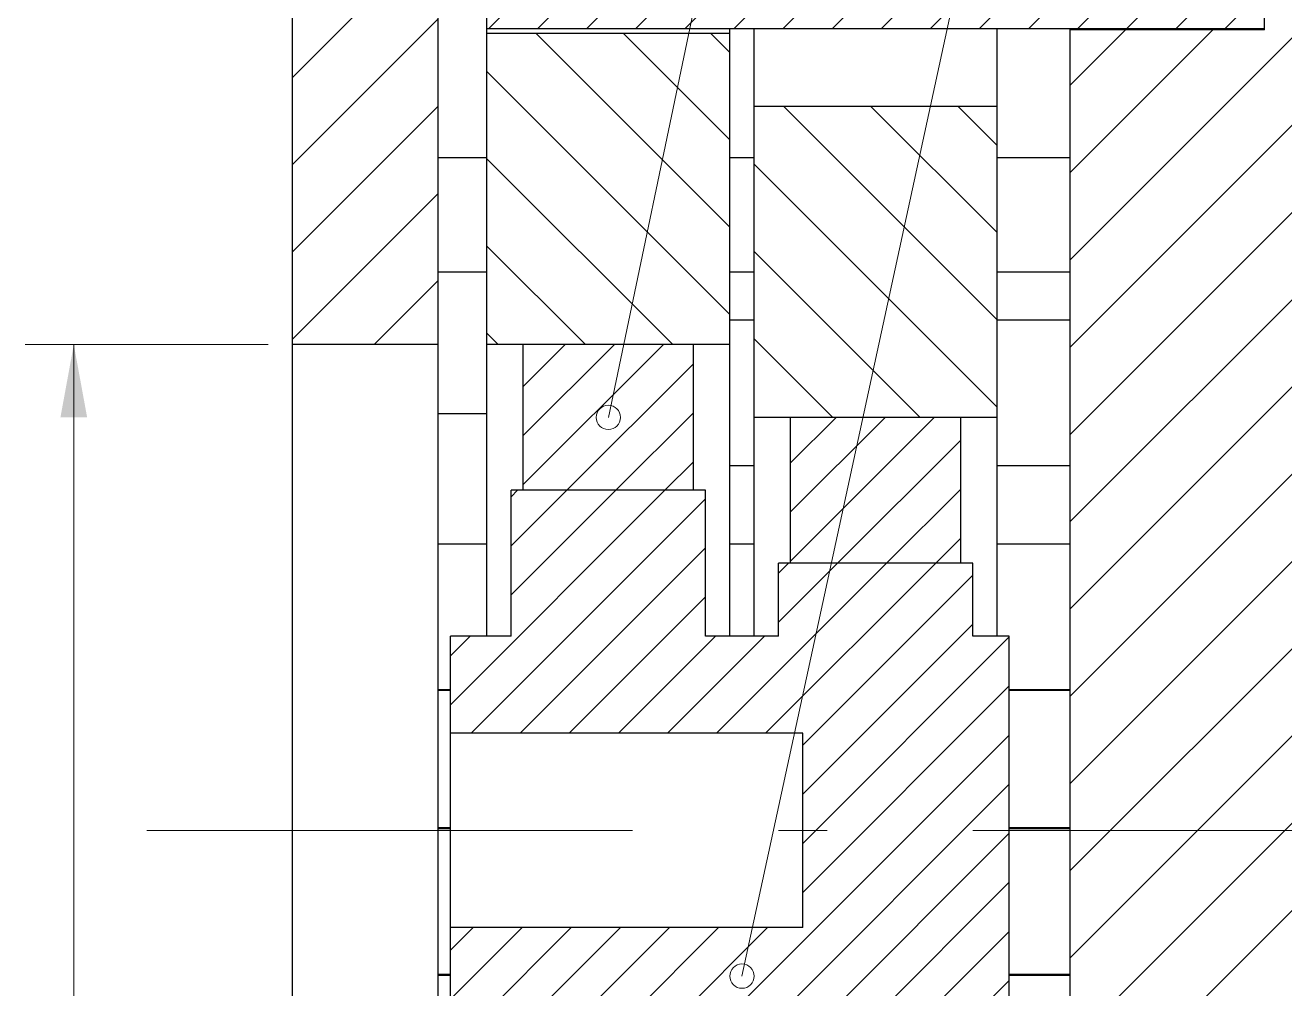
# Model space of a CAD drawing. Header units: millimetres. Extents: x 15 to 418, y 5 to 292.
# Drawn here: x 204 to 255.8, y 177.5 to 217.1 of the extents above; entities that cross this region are included whole.
import ezdxf

# ---------------------------------------------------------------- set-up
doc = ezdxf.new("R2010")
doc.units = ezdxf.units.MM
doc.linetypes.add('CENTER', pattern=[34, 20, -6, 2, -6])
for name, color, linetype, lineweight in [('CENTER', 7, 'CENTER', 18), ('DIM', 7, 'Continuous', 18), ('HATCH', 8, 'Continuous', 9), ('VISIBLE', 7, 'Continuous', 30)]:
    doc.layers.add(name, color=color, linetype=linetype, lineweight=lineweight)

msp = doc.modelspace()

# ---------------------------------------------------------------- hatches: boundary and pattern name
at = {"layer": 'HATCH'}
h = msp.add_hatch(dxfattribs=at)
h.set_pattern_fill('ANSI31', scale=0.8)
h.paths.add_polyline_path([(215, 257), (221, 257), (221, 204), (215, 204), (215, 204.821), (215, 204.855), (215, 204.899), (215, 204.968), (215, 205.115), (215, 205.131), (215, 205.28), (215, 205.321), (215, 205.483), (215, 205.551), (215, 205.72), (215, 205.854), (215, 205.988), (215, 206.029), (215, 206.242), (215, 206.28), (215, 206.59), (215, 206.72), (215, 206.91), (215, 207.232), (215, 207.283), (215, 207.857), (215, 207.908), (215, 208.23), (215, 208.42), (215, 208.55), (215, 208.86), (215, 208.898), (215, 209.152), (215, 209.19), (215, 209.286), (215, 209.42), (215, 209.589), (215, 209.657), (215, 209.819), (215, 209.86), (215, 210.009), (215, 210.025), (215, 210.172), (215, 210.241), (215, 210.285), (215, 210.319), (215, 212.295), (215, 215.335), (215, 218.3), (215, 221.182), (215, 223.974), (215, 226.668), (215, 229.259), (215, 229.481), (215, 229.509), (215, 229.545), (215, 229.601), (215, 229.722), (215, 229.734), (215, 229.89), (215, 230.022), (215, 230.078), (215, 230.326), (215, 230.435), (215, 230.643), (215, 230.928), (215, 231.035), (215, 231.454), (215, 231.495), (215, 231.74), (215, 231.965), (215, 232.006), (215, 232.425), (215, 232.532), (215, 232.817), (215, 233.025), (215, 233.134), (215, 233.382), (215, 233.438), (215, 233.57), (215, 233.726), (215, 233.738), (215, 233.859), (215, 233.915), (215, 233.951), (215, 233.979), (215, 234.107), (215, 236.357), (215, 238.486), (215, 240.492), (215, 242.374), (215, 244.131), (215, 245.764), (215, 247.273), (215, 248.659), (215, 249.926), (215, 251.074), (215, 252.107), (215, 253.029), (215, 253.843), (215, 254.553), (215, 255.163), (215, 255.677), (215, 256.099), (215, 256.435), (215, 256.689), (215, 256.865), (215, 256.967), (215, 257)])
h = msp.add_hatch(dxfattribs=at)
h.set_pattern_fill('ANSI31', scale=0.8)
h.paths.add_polyline_path([(261.5, 236.25), (269, 236.25), (269, 131.75), (261.5, 131.75), (261.5, 131.989), (261.5, 133.213), (261.5, 134.514), (261.5, 135.892), (261.5, 137.351), (261.5, 138.892), (261.5, 139), (247, 139), (247, 139.032), (247, 139.129), (247, 139.292), (247, 139.521), (247, 139.817), (247, 140.178), (247, 140.606), (247, 141.098), (247, 141.654), (247, 142.273), (247, 142.953), (247, 143.692), (247, 144.489), (247, 144.95), (255, 144.95), (255, 144.985), (255, 145.092), (255, 145.268), (255, 145.506), (255, 145.743), (255, 146.04), (255, 146.401), (255, 146.825), (255, 147.306), (255, 147.83), (255, 148.377), (255, 148.92), (255, 149.433), (255, 149.891), (255, 150.276), (255, 150.581), (255, 150.802), (255, 150.948), (255, 151.026), (255, 151.05), (247, 151.05), (247, 151.705), (247, 152.771), (247, 153.895), (247, 155.078), (247, 156.32), (247, 157.622), (247, 158.983), (247, 160.403), (247, 161.883), (247, 162.951), (247, 162.989), (247, 163.038), (247, 163.114), (247, 163.137), (247, 163.278), (247, 163.295), (247, 163.42), (247, 163.461), (247, 163.506), (247, 163.685), (247, 163.761), (247, 163.948), (247, 164.097), (247, 164.245), (247, 164.527), (247, 164.569), (247, 164.913), (247, 165.014), (247, 165.057), (247, 165.268), (247, 165.625), (247, 165.682), (247, 165.978), (247, 166.022), (247, 166.318), (247, 166.375), (247, 166.663), (247, 166.732), (247, 166.943), (247, 167.087), (247, 167.431), (247, 167.473), (247, 167.755), (247, 167.903), (247, 168.052), (247, 168.239), (247, 168.315), (247, 168.365), (247, 168.494), (247, 168.539), (247, 168.705), (247, 168.722), (247, 168.863), (247, 168.886), (247, 168.962), (247, 169.011), (247, 169.049), (247, 170.118), (247, 171.918), (247, 173.762), (247, 175.647), (247, 177.568), (247, 179.52), (247, 181.498), (247, 183.498), (247, 185.513), (247, 187.537), (247, 189.564), (247, 191.589), (247, 193.604), (247, 195.603), (247, 197.58), (247, 198.951), (247, 198.989), (247, 199.038), (247, 199.114), (247, 199.137), (247, 199.278), (247, 199.295), (247, 199.461), (247, 199.506), (247, 199.528), (247, 199.685), (247, 199.761), (247, 199.948), (247, 200.097), (247, 200.245), (247, 200.527), (247, 200.569), (247, 200.913), (247, 201.057), (247, 201.268), (247, 201.442), (247, 201.625), (247, 201.682), (247, 201.978), (247, 202.022), (247, 202.318), (247, 202.375), (247, 202.732), (247, 202.943), (247, 203.087), (247, 203.316), (247, 203.431), (247, 203.473), (247, 203.755), (247, 203.903), (247, 204.052), (247, 204.239), (247, 204.315), (247, 204.494), (247, 204.539), (247, 204.705), (247, 204.722), (247, 204.863), (247, 204.886), (247, 204.962), (247, 205.011), (247, 205.049), (247, 205.144), (247, 206.921), (247, 208.642), (247, 210.302), (247, 211.899), (247, 213.429), (247, 214.888), (247, 216.275), (247, 216.95), (255, 216.95), (255, 216.985), (255, 217.092), (255, 217.268), (255, 217.506), (255, 217.743), (255, 218.04), (255, 218.401), (255, 218.825), (255, 219.306), (255, 219.83), (255, 220.377), (255, 220.92), (255, 221.433), (255, 221.891), (255, 222.276), (255, 222.581), (255, 222.802), (255, 222.948), (255, 223.026), (255, 223.05), (247, 223.05), (247, 223.859), (247, 224.639), (247, 225.347), (247, 225.984), (247, 226.552), (247, 227.054), (247, 227.491), (247, 227.867), (247, 228.184), (247, 228.445), (247, 228.652), (247, 228.808), (247, 228.917), (247, 228.98), (247, 229), (261.5, 229), (261.5, 230.619), (261.5, 232.515), (261.5, 234.301), (261.5, 235.977), (261.5, 236.25)])
h = msp.add_hatch(dxfattribs=at)
h.set_pattern_fill('ANSI31', scale=0.45)
h.paths.add_polyline_path([(223, 223), (255, 223), (255, 217), (223, 217), (223, 217.035), (223, 217.14), (223, 217.313), (223, 217.546), (223, 217.78), (223, 218.072), (223, 218.427), (223, 218.844), (223, 219.317), (223, 219.833), (223, 220.371), (223, 220.905), (223, 221.41), (223, 221.86), (223, 222.239), (223, 222.538), (223, 222.756), (223, 222.899), (223, 222.977), (223, 223)])
h = msp.add_hatch(dxfattribs=at)
h.set_pattern_fill('ANSI31', scale=0.8, angle=90)
h.paths.add_polyline_path([(223, 216.8), (233, 216.8), (233, 204), (223, 204), (223, 204.077), (223, 204.474), (223, 204.488), (223, 204.628), (223, 204.953), (223, 205.175), (223, 205.301), (223, 205.381), (223, 205.705), (223, 205.77), (223, 206.112), (223, 206.121), (223, 206.204), (223, 206.433), (223, 206.472), (223, 206.662), (223, 206.843), (223, 206.951), (223, 207.067), (223, 207.344), (223, 207.413), (223, 207.588), (223, 207.669), (223, 207.695), (223, 207.912), (223, 207.947), (223, 208.012), (223, 208.057), (223, 208.065), (223, 208.14), (223, 208.159), (223, 208.189), (223, 208.198), (223, 208.419), (223, 208.807), (223, 209.176), (223, 209.741), (223, 209.977), (223, 210.17), (223, 210.338), (223, 210.475), (223, 210.761), (223, 211.119), (223, 211.334), (223, 211.579), (223, 211.858), (223, 212.175), (223, 212.532), (223, 212.923), (223, 213.341), (223, 213.778), (223, 214.678), (223, 215.562), (223, 215.995), (223, 216.422), (223, 216.788), (223, 216.8)])
h = msp.add_hatch(dxfattribs=at)
h.set_pattern_fill('ANSI31', scale=0.8, angle=90)
h.paths.add_polyline_path([(234, 213.8), (244, 213.8), (244, 201), (234, 201), (234, 201.077), (234, 201.325), (234, 201.488), (234, 201.59), (234, 201.628), (234, 201.814), (234, 201.953), (234, 202.023), (234, 202.175), (234, 202.202), (234, 202.381), (234, 202.576), (234, 202.705), (234, 202.77), (234, 203.019), (234, 203.121), (234, 203.204), (234, 203.273), (234, 203.433), (234, 203.552), (234, 203.662), (234, 203.86), (234, 203.951), (234, 204.067), (234, 204.199), (234, 204.344), (234, 204.413), (234, 204.571), (234, 204.669), (234, 204.695), (234, 204.912), (234, 204.947), (234, 204.97), (234, 205.057), (234, 205.065), (234, 205.14), (234, 205.159), (234, 205.189), (234, 205.198), (234, 205.39), (234, 205.825), (234, 206.709), (234, 207.569), (234, 207.99), (234, 208.409), (234, 208.774), (234, 209.144), (234, 209.876), (234, 210.285), (234, 210.674), (234, 211.04), (234, 211.381), (234, 211.892), (234, 212.097), (234, 212.256), (234, 212.382), (234, 212.474), (234, 212.669), (234, 212.937), (234, 213.112), (234, 213.32), (234, 213.567), (234, 213.8)])
h = msp.add_hatch(dxfattribs=at)
h.set_pattern_fill('ANSI31', scale=0.45)
h.paths.add_polyline_path([(224.5, 204), (231.5, 204), (231.5, 198), (224.5, 198), (224.5, 198.198), (224.5, 199.308), (224.5, 200.293), (224.5, 201.153), (224.5, 201.886), (224.5, 202.498), (224.5, 202.994), (224.5, 203.38), (224.5, 203.665), (224.5, 203.857), (224.5, 203.966), (224.5, 204)])
h = msp.add_hatch(dxfattribs=at)
h.set_pattern_fill('ANSI31', scale=0.45)
h.paths.add_polyline_path([(235.5, 201), (242.5, 201), (242.5, 195), (235.5, 195), (235.5, 195.198), (235.5, 196.308), (235.5, 197.293), (235.5, 198.153), (235.5, 198.886), (235.5, 199.498), (235.5, 199.994), (235.5, 200.38), (235.5, 200.665), (235.5, 200.857), (235.5, 200.966), (235.5, 201)])
h = msp.add_hatch(dxfattribs=at)
h.set_pattern_fill('ANSI31', scale=0.45)
h.paths.add_polyline_path([(224, 198), (232, 198), (232, 192), (235, 192), (235, 192.496), (235, 193.076), (235, 193.572), (235, 193.985), (235, 194.32), (235, 194.581), (235, 194.773), (235, 194.903), (235, 194.977), (235, 195), (243, 195), (243, 192), (244.5, 192), (244.5, 176), (243, 176), (243, 170), (235, 170), (235, 170.036), (235, 170.145), (235, 170.327), (235, 170.583), (235, 170.909), (235, 171.303), (235, 171.761), (235, 172.277), (235, 172.733), (235, 173.249), (235, 173.825), (235, 174.466), (235, 175.173), (235, 175.945), (235, 176), (232, 176), (232, 173), (224, 173), (224, 173.036), (224, 173.145), (224, 173.327), (224, 173.583), (224, 173.909), (224, 174.303), (224, 174.761), (224, 175.277), (224, 175.733), (224, 176), (221.5, 176), (221.5, 176.023), (221.5, 176.093), (221.5, 176.209), (221.5, 176.373), (221.5, 176.582), (221.5, 176.834), (221.5, 177.127), (221.5, 177.457), (221.5, 178.079), (221.5, 178.448), (221.5, 178.858), (221.5, 179.31), (221.5, 179.805), (221.5, 180), (236, 180), (236, 180.046), (236, 180.186), (236, 180.417), (236, 180.729), (236, 181.04), (236, 181.429), (236, 181.903), (236, 182.459), (236, 183.09), (236, 183.778), (236, 184.495), (236, 185.207), (236, 185.879), (236, 186.48), (236, 186.986), (236, 187.384), (236, 187.675), (236, 187.866), (236, 187.969), (236, 188), (221.5, 188), (221.5, 188.381), (221.5, 188.96), (221.5, 189.491), (221.5, 189.971), (221.5, 190.397), (221.5, 190.769), (221.5, 191.086), (221.5, 191.351), (221.5, 191.565), (221.5, 191.732), (221.5, 191.855), (221.5, 191.938), (221.5, 192), (224, 192), (224, 192.345), (224, 193.25), (224, 194.08), (224, 194.83), (224, 195.496), (224, 196.076), (224, 196.572), (224, 196.985), (224, 197.32), (224, 197.581), (224, 197.773), (224, 197.903), (224, 197.977), (224, 198)])

# ---------------------------------------------------------------- linework, layer by layer
at = {"layer": 'CENTER'}
msp.add_line((209, 184), (275, 184), dxfattribs=at)
at = {"layer": 'DIM'}
for p, q in [((241.182, 264.085), (228, 201)), ((252.153, 264.091), (233.5, 178)), ((214, 204), (204, 204)), ((206, 164), (206, 204))]:
    msp.add_line(p, q, dxfattribs=at)
for centre in [(228, 201), (233.5, 178)]:
    msp.add_circle(centre, 0.5, dxfattribs=at)
msp.add_solid([(206, 204), (205.45, 201), (206.55, 201)], dxfattribs=at)
at = {"layer": 'VISIBLE'}
for p, q in [((215, 204), (215, 257)), ((221, 204), (221, 257)), ((223, 217), (223, 223)), ((255, 216.95), (255, 223.05)), ((215, 215.335), (215, 218.3)), ((223, 217.019), (223, 217.313)), ((223, 216.788), (223, 217.154)), ((223, 217.035), (223, 217.14)), ((223, 217), (223, 217.035)), ((223, 216.854), (223, 217.019)), ((255, 217), (223, 217)), ((223, 216.8), (223, 216.854)), ((233, 216.8), (223, 216.8)), ((223, 204), (223, 216.8)), ((223, 216.422), (223, 216.788)), ((233, 216.854), (233, 217)), ((233, 216.8), (233, 216.854)), ((233, 204), (233, 216.8)), ((234, 216.328), (234, 217)), ((234, 216.689), (234, 217)), ((244, 216.689), (244, 217)), ((247, 216.275), (247, 217)), ((247, 216.947), (247, 217)), ((247, 216.77), (247, 217)), ((247, 216.985), (247, 217)), ((247, 216.95), (247, 216.985)), ((255, 216.95), (247, 216.95)), ((247, 151.05), (247, 216.95)), ((247, 215.391), (247, 216.947)), ((247, 216.493), (247, 216.77)), ((255, 216.985), (255, 217)), ((255, 216.95), (255, 216.985)), ((223, 215.995), (223, 216.422)), ((234, 216.035), (234, 216.689)), ((234, 215.422), (234, 216.328)), ((244, 216.035), (244, 216.689)), ((247, 216.184), (247, 216.493)), ((247, 214.888), (247, 216.275)), ((247, 215.849), (247, 216.184)), ((223, 215.562), (223, 215.995)), ((234, 215.479), (234, 216.035)), ((244, 215.479), (244, 216.035)), ((247, 215.496), (247, 215.849)), ((215, 212.295), (215, 215.335)), ((223, 214.678), (223, 215.562)), ((234, 215.021), (234, 215.479)), ((234, 214.987), (234, 215.422)), ((244, 215.021), (244, 215.479)), ((247, 215.133), (247, 215.496)), ((247, 213.759), (247, 215.391)), ((223, 213.778), (223, 214.678)), ((234, 214.656), (234, 215.021)), ((234, 214.576), (234, 214.987)), ((234, 214.29), (234, 214.656)), ((244, 214.656), (244, 215.021)), ((244, 214.29), (244, 214.656)), ((247, 214.769), (247, 215.133)), ((247, 213.429), (247, 214.888)), ((247, 214.411), (247, 214.769)), ((234, 214.197), (234, 214.576)), ((234, 214.019), (234, 214.29)), ((234, 213.858), (234, 214.197)), ((244, 214.019), (244, 214.29)), ((247, 214.068), (247, 214.411)), ((223, 213.341), (223, 213.778)), ((234, 213.854), (234, 214.019)), ((234, 213.567), (234, 213.858)), ((234, 213.8), (234, 213.854)), ((244, 213.8), (234, 213.8)), ((234, 201), (234, 213.8)), ((244, 213.854), (244, 214.019)), ((244, 213.8), (244, 213.854)), ((244, 201), (244, 213.8)), ((247, 213.744), (247, 214.068)), ((247, 212.056), (247, 213.759)), ((247, 213.171), (247, 213.744)), ((223, 212.923), (223, 213.341)), ((234, 213.32), (234, 213.567)), ((234, 213.112), (234, 213.32)), ((234, 212.937), (234, 213.112)), ((247, 211.899), (247, 213.429)), ((247, 212.709), (247, 213.171)), ((223, 212.532), (223, 212.923)), ((234, 212.669), (234, 212.937)), ((234, 212.474), (234, 212.669)), ((247, 212.355), (247, 212.709)), ((215, 209.19), (215, 212.295)), ((223, 212.175), (223, 212.532)), ((223, 211.858), (223, 212.175)), ((234, 212.382), (234, 212.474)), ((234, 212.256), (234, 212.382)), ((234, 212.097), (234, 212.256)), ((234, 211.892), (234, 212.097)), ((247, 212.097), (247, 212.355)), ((247, 211.917), (247, 212.097)), ((247, 210.284), (247, 212.056)), ((223, 211.684), (221, 211.684)), ((223, 211.579), (223, 211.858)), ((223, 211.334), (223, 211.579)), ((234, 211.684), (233, 211.684)), ((234, 211.381), (234, 211.892)), ((247, 211.684), (244, 211.684)), ((247, 211.786), (247, 211.917)), ((247, 210.302), (247, 211.899)), ((247, 211.7), (247, 211.786)), ((247, 211.684), (247, 211.7)), ((247, 209.543), (247, 211.684)), ((223, 211.119), (223, 211.334)), ((223, 210.761), (223, 211.119)), ((234, 211.04), (234, 211.381)), ((234, 210.674), (234, 211.04)), ((223, 210.475), (223, 210.761)), ((223, 210.338), (223, 210.475)), ((234, 210.285), (234, 210.674)), ((215, 210.241), (215, 210.319)), ((215, 210.285), (215, 210.319)), ((215, 210.172), (215, 210.285)), ((215, 210.025), (215, 210.241)), ((215, 210.009), (215, 210.172)), ((215, 209.86), (215, 210.025)), ((215, 209.819), (215, 210.009)), ((223, 210.17), (223, 210.338)), ((223, 209.977), (223, 210.17)), ((223, 209.741), (223, 209.977)), ((234, 209.876), (234, 210.285)), ((247, 208.642), (247, 210.302)), ((247, 208.449), (247, 210.284)), ((215, 209.657), (215, 209.86)), ((215, 209.589), (215, 209.819)), ((215, 209.42), (215, 209.657)), ((215, 209.286), (215, 209.589)), ((223, 209.176), (223, 209.741)), ((234, 209.144), (234, 209.876)), ((247, 206.975), (247, 209.543)), ((215, 209.152), (215, 209.42)), ((215, 208.898), (215, 209.286)), ((215, 206.029), (215, 209.19)), ((215, 208.86), (215, 209.152)), ((223, 208.807), (223, 209.176)), ((234, 208.774), (234, 209.144)), ((215, 208.42), (215, 208.898)), ((215, 208.55), (215, 208.86)), ((215, 208.23), (215, 208.55)), ((215, 207.857), (215, 208.42)), ((223, 208.419), (223, 208.807)), ((223, 208.012), (223, 208.419)), ((234, 208.409), (234, 208.774)), ((234, 207.99), (234, 208.409)), ((247, 206.921), (247, 208.642)), ((247, 206.553), (247, 208.449)), ((215, 207.908), (215, 208.23)), ((215, 207.283), (215, 207.908)), ((223, 208.159), (223, 208.198)), ((223, 208.189), (223, 208.198)), ((223, 208.14), (223, 208.189)), ((223, 208.065), (223, 208.159)), ((223, 208.057), (223, 208.14)), ((223, 207.912), (223, 208.065)), ((223, 207.947), (223, 208.057)), ((223, 207.588), (223, 208.012)), ((223, 207.669), (223, 207.947)), ((223, 207.695), (223, 207.912)), ((234, 207.569), (234, 207.99)), ((215, 207.232), (215, 207.857)), ((223, 207.413), (223, 207.695)), ((223, 207.344), (223, 207.669)), ((223, 206.843), (223, 207.588)), ((223, 207.067), (223, 207.413)), ((234, 206.709), (234, 207.569)), ((215, 206.72), (215, 207.283)), ((215, 206.91), (215, 207.232)), ((215, 206.59), (215, 206.91)), ((223, 206.975), (221, 206.975)), ((223, 206.951), (223, 207.344)), ((223, 206.662), (223, 207.067)), ((223, 206.433), (223, 206.951)), ((223, 206.472), (223, 206.843)), ((234, 206.975), (233, 206.975)), ((247, 206.975), (244, 206.975)), ((247, 206.949), (247, 206.975)), ((247, 206.808), (247, 206.949)), ((247, 205.144), (247, 206.921)), ((215, 206.242), (215, 206.72)), ((215, 206.28), (215, 206.59)), ((223, 206.204), (223, 206.662)), ((223, 206.112), (223, 206.472)), ((223, 206.121), (223, 206.433)), ((234, 205.825), (234, 206.709)), ((247, 206.625), (247, 206.808)), ((247, 206.401), (247, 206.625)), ((247, 204.999), (247, 206.553)), ((247, 206.139), (247, 206.401)), ((215, 205.988), (215, 206.28)), ((215, 205.854), (215, 206.242)), ((215, 202.822), (215, 206.029)), ((215, 205.72), (215, 205.988)), ((215, 205.551), (215, 205.854)), ((223, 205.705), (223, 206.204)), ((223, 205.77), (223, 206.121)), ((223, 205.705), (223, 206.112)), ((234, 205.39), (234, 205.825)), ((247, 205.845), (247, 206.139)), ((247, 205.524), (247, 205.845)), ((215, 205.483), (215, 205.72)), ((215, 205.321), (215, 205.551)), ((215, 205.28), (215, 205.483)), ((215, 205.131), (215, 205.321)), ((223, 205.381), (223, 205.77)), ((223, 205.175), (223, 205.705)), ((223, 205.301), (223, 205.705)), ((223, 204.953), (223, 205.381)), ((223, 204.474), (223, 205.301)), ((234, 204.999), (234, 205.39)), ((247, 205.184), (247, 205.524)), ((215, 205.115), (215, 205.28)), ((215, 204.968), (215, 205.131)), ((215, 204.899), (215, 205.115)), ((215, 204.855), (215, 204.968)), ((215, 204.821), (215, 204.899)), ((215, 204.821), (215, 204.855)), ((223, 204.628), (223, 205.175)), ((223, 204.966), (223, 204.999)), ((223, 204.934), (223, 204.999)), ((223, 204.865), (223, 204.966)), ((223, 204.488), (223, 204.953)), ((223, 204.74), (223, 204.934)), ((223, 204.722), (223, 204.865)), ((234, 204.999), (233, 204.999)), ((234, 205.159), (234, 205.198)), ((234, 205.189), (234, 205.198)), ((234, 205.14), (234, 205.189)), ((234, 205.065), (234, 205.159)), ((234, 205.057), (234, 205.14)), ((234, 204.999), (234, 205.065)), ((234, 204.947), (234, 205.057)), ((234, 204.669), (234, 204.947)), ((247, 204.999), (244, 204.999)), ((247, 204.999), (247, 205.184)), ((247, 204.999), (247, 205.144)), ((247, 204.999), (247, 205.049)), ((247, 205.011), (247, 205.049)), ((247, 204.886), (247, 205.011)), ((247, 204.705), (247, 204.886)), ((223, 204.587), (223, 204.74)), ((223, 204.53), (223, 204.722)), ((223, 204.077), (223, 204.628)), ((223, 204.394), (223, 204.587)), ((223, 204.26), (223, 204.53)), ((223, 203.99), (223, 204.488)), ((223, 203.615), (223, 204.474)), ((223, 204.162), (223, 204.394)), ((223, 203.894), (223, 204.26)), ((234, 204.344), (234, 204.669)), ((234, 203.951), (234, 204.344)), ((247, 204.494), (247, 204.705)), ((247, 204.239), (247, 204.494)), ((221, 204), (215, 204)), ((215, 203.963), (215, 204)), ((215, 203.845), (215, 203.963)), ((215, 203.637), (215, 203.845)), ((221, 203.963), (221, 204)), ((221, 203.845), (221, 203.963)), ((221, 203.637), (221, 203.845)), ((223, 203.893), (223, 204.162)), ((223, 203.534), (223, 204.077)), ((233, 204), (223, 204)), ((223, 203.966), (223, 204)), ((223, 203.466), (223, 203.99)), ((223, 203.857), (223, 203.966)), ((223, 203.42), (223, 203.894)), ((223, 203.591), (223, 203.893)), ((223, 203.665), (223, 203.857)), ((224.5, 203.966), (224.5, 204)), ((224.5, 198), (224.5, 204)), ((224.5, 203.857), (224.5, 203.966)), ((224.5, 203.665), (224.5, 203.857)), ((231.5, 198), (231.5, 204)), ((233, 203.966), (233, 204)), ((233, 203.857), (233, 203.966)), ((233, 203.665), (233, 203.857)), ((234, 203.433), (234, 203.951)), ((247, 203.903), (247, 204.239)), ((247, 203.473), (247, 203.903)), ((215, 203.33), (215, 203.637)), ((215, 202.912), (215, 203.33)), ((221, 203.33), (221, 203.637)), ((221, 202.912), (221, 203.33)), ((223, 203.38), (223, 203.665)), ((223, 203.189), (223, 203.615)), ((223, 203.262), (223, 203.591)), ((223, 203.01), (223, 203.534)), ((223, 202.923), (223, 203.466)), ((223, 202.839), (223, 203.42)), ((223, 202.994), (223, 203.38)), ((223, 202.913), (223, 203.262)), ((224.5, 203.38), (224.5, 203.665)), ((224.5, 202.994), (224.5, 203.38)), ((233, 203.38), (233, 203.665)), ((233, 202.994), (233, 203.38)), ((234, 203.121), (234, 203.433)), ((247, 202.943), (247, 203.473)), ((215, 202.376), (215, 202.912)), ((215, 199.579), (215, 202.822)), ((221, 202.376), (221, 202.912)), ((223, 202.771), (223, 203.189)), ((223, 202.512), (223, 203.01)), ((223, 202.498), (223, 202.994)), ((223, 202.372), (223, 202.923)), ((223, 202.553), (223, 202.913)), ((223, 202.512), (223, 202.839)), ((223, 202.368), (223, 202.771)), ((224.5, 202.498), (224.5, 202.994)), ((233, 202.498), (233, 202.994)), ((234, 202.77), (234, 203.121)), ((234, 202.381), (234, 202.77)), ((247, 202.318), (247, 202.943)), ((215, 201.715), (215, 202.376)), ((221, 201.715), (221, 202.376)), ((223, 202.19), (223, 202.553)), ((223, 202.167), (223, 202.512)), ((223, 202.047), (223, 202.512)), ((223, 201.886), (223, 202.498)), ((223, 201.825), (223, 202.372)), ((223, 201.986), (223, 202.368)), ((223, 201.833), (223, 202.19)), ((224.5, 201.886), (224.5, 202.498)), ((233, 201.886), (233, 202.498)), ((234, 201.953), (234, 202.381)), ((247, 201.978), (247, 202.318)), ((215, 200.922), (215, 201.715)), ((221, 200.922), (221, 201.715)), ((223, 201.81), (223, 202.167)), ((223, 201.619), (223, 202.047)), ((223, 201.628), (223, 201.986)), ((223, 201.153), (223, 201.886)), ((223, 201.488), (223, 201.833)), ((223, 201.295), (223, 201.825)), ((223, 201.447), (223, 201.81)), ((224.5, 201.153), (224.5, 201.886)), ((233, 201.153), (233, 201.886)), ((234, 201.488), (234, 201.953)), ((247, 201.625), (247, 201.978)), ((223, 201.146), (221, 201.146)), ((223, 201.295), (223, 201.628)), ((223, 201.23), (223, 201.619)), ((223, 201.161), (223, 201.488)), ((223, 201.087), (223, 201.447)), ((223, 200.984), (223, 201.295)), ((223, 200.796), (223, 201.295)), ((223, 200.879), (223, 201.23)), ((223, 200.58), (223, 201.161)), ((223, 200.293), (223, 201.153)), ((224.5, 200.293), (224.5, 201.153)), ((233, 200.293), (233, 201.153)), ((234, 200.99), (234, 201.488)), ((247, 201.268), (247, 201.625)), ((247, 200.913), (247, 201.268)), ((215, 199.993), (215, 200.922)), ((221, 199.993), (221, 200.922)), ((223, 200.738), (223, 201.087)), ((223, 200.694), (223, 200.984)), ((223, 200.567), (223, 200.879)), ((223, 200.338), (223, 200.796)), ((223, 200.409), (223, 200.738)), ((223, 200.172), (223, 200.694)), ((244, 201), (234, 201)), ((234, 200.966), (234, 201)), ((234, 200.466), (234, 200.99)), ((234, 200.857), (234, 200.966)), ((234, 200.665), (234, 200.857)), ((234, 200.38), (234, 200.665)), ((235.5, 200.966), (235.5, 201)), ((235.5, 195), (235.5, 201)), ((235.5, 200.857), (235.5, 200.966)), ((235.5, 200.665), (235.5, 200.857)), ((235.5, 200.38), (235.5, 200.665)), ((242.5, 195), (242.5, 201)), ((244, 200.966), (244, 201)), ((244, 200.857), (244, 200.966)), ((244, 200.665), (244, 200.857)), ((244, 200.38), (244, 200.665)), ((247, 200.569), (247, 200.913)), ((223, 200.106), (223, 200.58)), ((223, 200.049), (223, 200.567)), ((223, 200.107), (223, 200.409)), ((223, 199.933), (223, 200.338)), ((223, 199.308), (223, 200.293)), ((223, 199.714), (223, 200.172)), ((223, 199.838), (223, 200.107)), ((223, 199.74), (223, 200.106)), ((224.5, 199.308), (224.5, 200.293)), ((233, 199.308), (233, 200.293)), ((234, 199.923), (234, 200.466)), ((234, 199.994), (234, 200.38)), ((235.5, 199.994), (235.5, 200.38)), ((244, 199.994), (244, 200.38)), ((247, 200.245), (247, 200.569)), ((247, 199.948), (247, 200.245)), ((215, 198.928), (215, 199.993)), ((221, 198.928), (221, 199.993)), ((223, 199.656), (223, 200.049)), ((223, 199.587), (223, 199.933)), ((223, 199.606), (223, 199.838)), ((223, 199.47), (223, 199.74)), ((223, 199.493), (223, 199.714)), ((223, 199.331), (223, 199.656)), ((223, 199.413), (223, 199.606)), ((223, 199.305), (223, 199.587)), ((234, 199.498), (234, 199.994)), ((234, 199.372), (234, 199.923)), ((235.5, 199.498), (235.5, 199.994)), ((244, 199.498), (244, 199.994)), ((247, 199.685), (247, 199.948)), ((247, 199.461), (247, 199.685)), ((215, 196.31), (215, 199.579)), ((223, 199.246), (223, 199.493)), ((223, 199.278), (223, 199.47)), ((223, 199.26), (223, 199.413)), ((223, 199.053), (223, 199.331)), ((223, 198.198), (223, 199.308)), ((223, 199.088), (223, 199.305)), ((223, 199.135), (223, 199.278)), ((223, 199.066), (223, 199.26)), ((223, 198.993), (223, 199.246)), ((223, 199.034), (223, 199.135)), ((223, 198.935), (223, 199.088)), ((223, 199.001), (223, 199.066)), ((224.5, 198.198), (224.5, 199.308)), ((233, 198.198), (233, 199.308)), ((234, 198.886), (234, 199.498)), ((234, 198.825), (234, 199.372)), ((235.5, 198.886), (235.5, 199.498)), ((244, 198.886), (244, 199.498)), ((247, 199.278), (247, 199.461)), ((247, 199.137), (247, 199.278)), ((247, 199.038), (247, 199.137)), ((215, 197.728), (215, 198.928)), ((221, 197.728), (221, 198.928)), ((223, 198.943), (223, 199.053)), ((223, 199.001), (223, 199.034)), ((223, 198.702), (223, 198.993)), ((223, 198.86), (223, 198.943)), ((223, 198.841), (223, 198.935)), ((223, 198.811), (223, 198.86)), ((223, 198.802), (223, 198.841)), ((223, 198.802), (223, 198.811)), ((223, 198.046), (223, 198.702)), ((234, 199.001), (233, 199.001)), ((234, 198.308), (234, 199.001)), ((234, 198.619), (234, 199.001)), ((234, 198.153), (234, 198.886)), ((234, 198.295), (234, 198.825)), ((234, 198.23), (234, 198.619)), ((235.5, 198.153), (235.5, 198.886)), ((247, 199.001), (244, 199.001)), ((244, 198.153), (244, 198.886)), ((247, 198.951), (247, 199.038)), ((247, 197.58), (247, 199.001)), ((247, 198.485), (247, 199.001)), ((247, 198.538), (247, 199.001)), ((247, 198.989), (247, 199.001)), ((247, 198.951), (247, 198.989)), ((223, 196.97), (223, 198.198)), ((223, 197.636), (223, 198.046)), ((224.5, 198), (224.5, 198.198)), ((233, 196.97), (233, 198.198)), ((234, 197.94), (234, 198.308)), ((234, 197.796), (234, 198.295)), ((234, 197.879), (234, 198.23)), ((234, 197.293), (234, 198.153)), ((235.5, 197.293), (235.5, 198.153)), ((244, 197.293), (244, 198.153)), ((247, 195.784), (247, 198.538)), ((247, 196.376), (247, 198.485)), ((215, 196.4), (215, 197.728)), ((221, 196.4), (221, 197.728)), ((223, 197.215), (223, 197.636)), ((232, 198), (224, 198)), ((224, 197.977), (224, 198)), ((224, 192), (224, 198)), ((224, 197.903), (224, 197.977)), ((224, 197.773), (224, 197.903)), ((224, 197.581), (224, 197.773)), ((224, 197.32), (224, 197.581)), ((232, 192), (232, 198)), ((234, 197.589), (234, 197.94)), ((234, 197.567), (234, 197.879)), ((234, 197.338), (234, 197.796)), ((234, 197.199), (234, 197.589)), ((234, 197.049), (234, 197.567)), ((247, 195.603), (247, 197.58)), ((223, 196.785), (223, 197.215)), ((224, 196.985), (224, 197.32)), ((234, 196.933), (234, 197.338)), ((234, 196.308), (234, 197.293)), ((234, 196.816), (234, 197.199)), ((234, 196.656), (234, 197.049)), ((235.5, 196.308), (235.5, 197.293)), ((244, 196.308), (244, 197.293)), ((223, 195.63), (223, 196.97)), ((223, 196.347), (223, 196.785)), ((224, 196.572), (224, 196.985)), ((224, 196.076), (224, 196.572)), ((233, 195.63), (233, 196.97)), ((234, 196.587), (234, 196.933)), ((234, 196.031), (234, 196.816)), ((234, 196.331), (234, 196.656)), ((234, 196.305), (234, 196.587)), ((215, 195.69), (215, 196.4)), ((215, 193.026), (215, 196.31)), ((221, 195.69), (221, 196.4)), ((223, 195.599), (223, 196.347)), ((224, 195.496), (224, 196.076)), ((234, 196.053), (234, 196.331)), ((234, 195.198), (234, 196.308)), ((234, 196.088), (234, 196.305)), ((234, 195.935), (234, 196.088)), ((234, 195.943), (234, 196.053)), ((234, 195.208), (234, 196.031)), ((235.5, 195.198), (235.5, 196.308)), ((244, 195.198), (244, 196.308)), ((247, 194.244), (247, 196.376)), ((215, 194.952), (215, 195.69)), ((223, 195.784), (221, 195.784)), ((223, 195.779), (221, 195.779)), ((221, 194.952), (221, 195.69)), ((223, 194.192), (223, 195.63)), ((223, 195.24), (223, 195.599)), ((224, 194.83), (224, 195.496)), ((234, 195.784), (233, 195.784)), ((234, 195.779), (233, 195.779)), ((233, 194.192), (233, 195.63)), ((234, 195.86), (234, 195.943)), ((234, 195.841), (234, 195.935)), ((234, 195.811), (234, 195.86)), ((234, 195.802), (234, 195.841)), ((234, 195.802), (234, 195.811)), ((247, 195.784), (244, 195.784)), ((247, 195.779), (244, 195.779)), ((247, 195.779), (247, 195.784)), ((247, 195.745), (247, 195.779)), ((247, 195.67), (247, 195.745)), ((247, 195.552), (247, 195.67)), ((247, 193.604), (247, 195.603)), ((247, 195.392), (247, 195.552)), ((215, 194.187), (215, 194.952)), ((221, 194.187), (221, 194.952)), ((223, 194.901), (223, 195.24)), ((234, 194.794), (234, 195.208)), ((234, 193.97), (234, 195.198)), ((243, 195), (235, 195)), ((235, 194.977), (235, 195)), ((235, 192), (235, 195)), ((235, 194.903), (235, 194.977)), ((235.5, 195), (235.5, 195.198)), ((243, 192), (243, 195)), ((244, 193.97), (244, 195.198)), ((247, 195.189), (247, 195.392)), ((247, 194.947), (247, 195.189)), ((247, 194.671), (247, 194.947)), ((223, 194.532), (223, 194.901)), ((223, 194.174), (223, 194.532)), ((224, 194.08), (224, 194.83)), ((234, 194.383), (234, 194.794)), ((235, 194.773), (235, 194.903)), ((235, 194.581), (235, 194.773)), ((235, 194.32), (235, 194.581)), ((247, 194.369), (247, 194.671)), ((215, 193.397), (215, 194.187)), ((221, 193.397), (221, 194.187)), ((223, 192.671), (223, 194.192)), ((223, 193.44), (223, 194.174)), ((224, 193.25), (224, 194.08)), ((233, 192.671), (233, 194.192)), ((234, 193.981), (234, 194.383)), ((234, 193.593), (234, 193.981)), ((234, 192.63), (234, 193.97)), ((235, 193.985), (235, 194.32)), ((235, 193.572), (235, 193.985)), ((244, 192.63), (244, 193.97)), ((247, 194.047), (247, 194.369)), ((247, 192.095), (247, 194.244)), ((247, 193.714), (247, 194.047)), ((215, 192.585), (215, 193.397)), ((221, 192.585), (221, 193.397)), ((223, 192.661), (223, 193.44)), ((234, 193.22), (234, 193.593)), ((235, 193.076), (235, 193.572)), ((247, 193.379), (247, 193.714)), ((247, 191.589), (247, 193.604)), ((247, 193.047), (247, 193.379)), ((215, 189.737), (215, 193.026)), ((224, 192.345), (224, 193.25)), ((234, 192.865), (234, 193.22)), ((234, 192.526), (234, 192.865)), ((235, 192.496), (235, 193.076)), ((247, 192.419), (247, 193.047)), ((215, 191.752), (215, 192.585)), ((221, 191.752), (221, 192.585)), ((223, 192), (223, 192.671)), ((223, 192.264), (223, 192.661)), ((224, 192), (224, 192.345)), ((233, 192), (233, 192.671)), ((234, 192), (234, 192.63)), ((234, 192.204), (234, 192.526)), ((235, 192), (235, 192.496)), ((244, 192), (244, 192.63)), ((247, 191.863), (247, 192.419)), ((224, 192), (221.5, 192)), ((221.5, 191.938), (221.5, 192)), ((221.5, 188), (221.5, 192)), ((221.5, 191.855), (221.5, 191.938)), ((221.5, 191.732), (221.5, 191.855)), ((223, 192), (223, 192.264)), ((235, 192), (232, 192)), ((234, 192), (234, 192.204)), ((244.5, 192), (243, 192)), ((244.5, 176), (244.5, 192)), ((247, 189.935), (247, 192.095)), ((247, 191.394), (247, 191.863)), ((215, 190.901), (215, 191.752)), ((221, 190.901), (221, 191.752)), ((221.5, 191.565), (221.5, 191.732)), ((221.5, 191.351), (221.5, 191.565)), ((221.5, 191.086), (221.5, 191.351)), ((247, 189.564), (247, 191.589)), ((247, 191.011), (247, 191.394)), ((215, 190.035), (215, 190.901)), ((221, 190.035), (221, 190.901)), ((221.5, 190.769), (221.5, 191.086)), ((247, 190.705), (247, 191.011)), ((221.5, 190.397), (221.5, 190.769)), ((221.5, 189.971), (221.5, 190.397)), ((247, 190.436), (247, 190.705)), ((247, 190.182), (247, 190.436)), ((215, 189.157), (215, 190.035)), ((215, 186.454), (215, 189.737)), ((221, 189.157), (221, 190.035)), ((221.5, 189.786), (221, 189.786)), ((221.5, 189.757), (221, 189.757)), ((221.5, 189.491), (221.5, 189.971)), ((247, 189.786), (244.5, 189.786)), ((247, 189.757), (244.5, 189.757)), ((247, 189.967), (247, 190.182)), ((247, 189.822), (247, 189.967)), ((247, 187.773), (247, 189.935)), ((247, 189.786), (247, 189.822)), ((247, 189.757), (247, 189.786)), ((247, 186.938), (247, 189.757)), ((221.5, 188.96), (221.5, 189.491)), ((247, 187.537), (247, 189.564)), ((215, 188.268), (215, 189.157)), ((221, 188.268), (221, 189.157)), ((221.5, 188.381), (221.5, 188.96)), ((215, 187.373), (215, 188.268)), ((221, 187.373), (221, 188.268)), ((221.5, 187.759), (221.5, 188.381)), ((236, 188), (221.5, 188)), ((221.5, 187.969), (221.5, 188)), ((221.5, 187.866), (221.5, 187.969)), ((221.5, 187.675), (221.5, 187.866)), ((221.5, 187.101), (221.5, 187.759)), ((221.5, 187.384), (221.5, 187.675)), ((236, 187.969), (236, 188)), ((236, 180), (236, 188)), ((236, 187.866), (236, 187.969)), ((236, 187.675), (236, 187.866)), ((236, 187.384), (236, 187.675)), ((247, 185.613), (247, 187.773)), ((215, 186.473), (215, 187.373)), ((221, 186.473), (221, 187.373)), ((221.5, 186.986), (221.5, 187.384)), ((236, 186.986), (236, 187.384)), ((247, 185.513), (247, 187.537)), ((221.5, 186.414), (221.5, 187.101)), ((221.5, 186.48), (221.5, 186.986)), ((236, 186.48), (236, 186.986)), ((247, 184.111), (247, 186.938)), ((215, 185.572), (215, 186.473)), ((215, 183.185), (215, 186.454)), ((221, 185.572), (221, 186.473)), ((221.5, 185.879), (221.5, 186.48)), ((221.5, 185.707), (221.5, 186.414)), ((236, 185.879), (236, 186.48)), ((221.5, 185.207), (221.5, 185.879)), ((221.5, 184.989), (221.5, 185.707)), ((236, 185.207), (236, 185.879)), ((247, 183.464), (247, 185.613)), ((215, 184.672), (215, 185.572)), ((221, 184.672), (221, 185.572)), ((221.5, 184.495), (221.5, 185.207)), ((236, 184.495), (236, 185.207)), ((247, 183.498), (247, 185.513)), ((215, 183.777), (215, 184.672)), ((221, 183.777), (221, 184.672)), ((221.5, 184.269), (221.5, 184.989)), ((221.5, 184.111), (221, 184.111)), ((221.5, 184.06), (221, 184.06)), ((221.5, 183.778), (221.5, 184.495)), ((221.5, 183.555), (221.5, 184.269)), ((236, 183.778), (236, 184.495)), ((247, 184.111), (244.5, 184.111)), ((247, 184.06), (244.5, 184.06)), ((247, 184.081), (247, 184.111)), ((247, 184.06), (247, 184.081)), ((247, 184.054), (247, 184.06)), ((247, 184.007), (247, 184.054)), ((215, 182.888), (215, 183.777)), ((221, 182.888), (221, 183.777)), ((221.5, 183.09), (221.5, 183.778)), ((221.5, 182.856), (221.5, 183.555)), ((236, 183.09), (236, 183.778)), ((247, 183.916), (247, 184.007)), ((247, 183.78), (247, 183.916)), ((247, 183.6), (247, 183.78)), ((247, 183.381), (247, 183.6)), ((215, 179.942), (215, 183.185)), ((221.5, 182.459), (221.5, 183.09)), ((236, 182.459), (236, 183.09)), ((247, 181.498), (247, 183.498)), ((247, 181.331), (247, 183.464)), ((247, 183.128), (247, 183.381)), ((247, 182.848), (247, 183.128)), ((215, 181.141), (215, 182.888)), ((221, 181.141), (221, 182.888)), ((221.5, 182.18), (221.5, 182.856)), ((247, 182.549), (247, 182.848)), ((247, 182.238), (247, 182.549)), ((221.5, 181.903), (221.5, 182.459)), ((221.5, 181.532), (221.5, 182.18)), ((236, 181.903), (236, 182.459)), ((247, 181.923), (247, 182.238)), ((221.5, 181.429), (221.5, 181.903)), ((221.5, 180.918), (221.5, 181.532)), ((236, 181.429), (236, 181.903)), ((247, 181.305), (247, 181.923)), ((247, 179.52), (247, 181.498)), ((215, 179.45), (215, 181.141)), ((221, 179.45), (221, 181.141)), ((221.5, 181.04), (221.5, 181.429)), ((221.5, 180.729), (221.5, 181.04)), ((236, 181.04), (236, 181.429)), ((236, 180.729), (236, 181.04)), ((247, 179.221), (247, 181.331)), ((247, 180.736), (247, 181.305)), ((221.5, 180.341), (221.5, 180.918)), ((221.5, 180.417), (221.5, 180.729)), ((221.5, 180.186), (221.5, 180.417)), ((236, 180.417), (236, 180.729)), ((236, 180.186), (236, 180.417)), ((247, 180.237), (247, 180.736)), ((215, 176.732), (215, 179.942)), ((221.5, 179.805), (221.5, 180.341)), ((221.5, 180.046), (221.5, 180.186)), ((221.5, 180), (221.5, 180.046)), ((236, 180), (221.5, 180)), ((221.5, 176), (221.5, 180)), ((236, 180.046), (236, 180.186)), ((236, 180), (236, 180.046)), ((247, 179.814), (247, 180.237)), ((215, 177.83), (215, 179.45)), ((221, 177.83), (221, 179.45)), ((221.5, 179.31), (221.5, 179.805)), ((247, 179.463), (247, 179.814)), ((247, 177.568), (247, 179.52)), ((247, 179.14), (247, 179.463)), ((221.5, 178.858), (221.5, 179.31)), ((221.5, 178.448), (221.5, 178.858)), ((247, 177.139), (247, 179.221)), ((247, 178.816), (247, 179.14)), ((221.5, 178.079), (221.5, 178.448)), ((247, 178.512), (247, 178.816)), ((247, 178.26), (247, 178.512)), ((215, 176.295), (215, 177.83)), ((221.5, 178.065), (221, 178.065)), ((221.5, 178.021), (221, 178.021)), ((221, 176.295), (221, 177.83)), ((221.5, 177.457), (221.5, 178.079)), ((247, 178.065), (244.5, 178.065)), ((247, 178.021), (244.5, 178.021)), ((247, 178.098), (247, 178.26)), ((247, 178.065), (247, 178.098)), ((247, 178.052), (247, 178.065)), ((247, 178.021), (247, 178.052)), ((247, 175.217), (247, 178.021)), ((247, 175.647), (247, 177.568))]:
    msp.add_line(p, q, dxfattribs=at)

doc.saveas('drawing.dxf')
